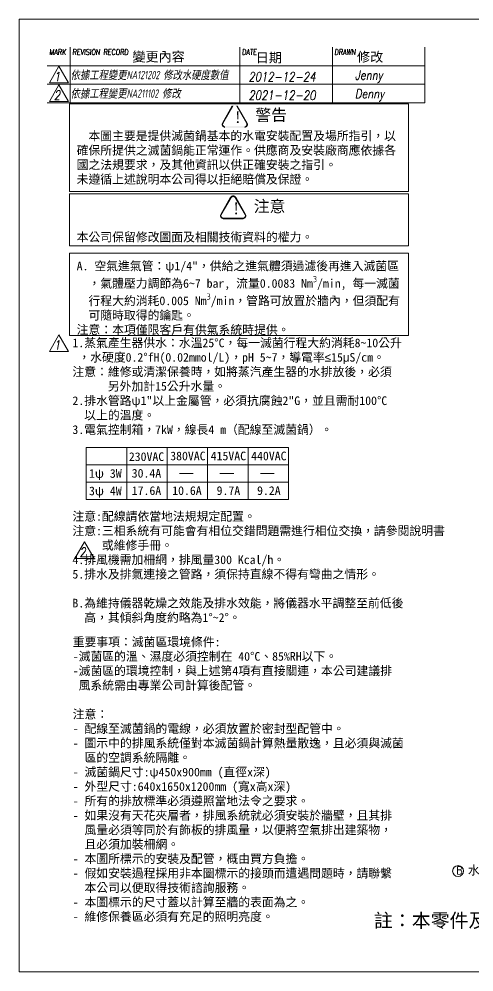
# Model space of a CAD drawing. Header units: millimetres. Extents: x -206117 to -194397, y -22013 to -13773.
# Drawn here: x -206117 to -202182, y -22013 to -13773 of the extents above; entities that cross this region are included whole.
import ezdxf

# ---------------------------------------------------------------- set-up
doc = ezdxf.new("R2010")
doc.units = ezdxf.units.MM
doc.layers.get('0').update_dxf_attribs({"lineweight": 25})
for name, color, linetype, lineweight in [('D', 3, 'Continuous', 13), ('F', 7, 'Continuous', 15), ('T', 4, 'Continuous', 15)]:
    doc.layers.add(name, color=color, linetype=linetype, lineweight=lineweight)
doc.styles.get("Standard").update_dxf_attribs({"font": 'KAIU.TTF'})
doc.styles.add('STU25', font='isocp2.shx')
doc.styles.add('Text', font='romans.shx', dxfattribs={"width": 0.8, "oblique": 10})

msp = doc.modelspace()

# ---------------------------------------------------------------- hatches: boundary and pattern name
at = {"layer": 'D'}
h = msp.add_hatch(color=11, dxfattribs=at)
edge = h.paths.add_edge_path()
edge.add_line((-204272.668, -14524.778), (-204358.027, -14672.624))
edge.add_arc((-204336.376, -14685.124), 25, 149.9999999, 270)
edge.add_line((-204336.376, -14710.124), (-204165.658, -14710.124))
edge.add_arc((-204165.658, -14685.124), 25, 270, 389.9999999)
edge.add_line((-204144.008, -14672.624), (-204229.367, -14524.778))
edge.add_arc((-204251.017, -14537.278), 25, 30, 150)
edge = h.paths.add_edge_path(flags=16)
edge.add_arc((-204251.017, -14537.278), 20, 30, 150)
edge.add_line((-204268.338, -14527.278), (-204353.697, -14675.124))
edge.add_arc((-204336.376, -14685.124), 20, 149.9999999, 270)
edge.add_line((-204336.376, -14705.124), (-204165.658, -14705.124))
edge.add_arc((-204165.658, -14685.124), 20, 270, 389.9999999)
edge.add_line((-204148.338, -14675.124), (-204233.697, -14527.278))
h = msp.add_hatch(color=11, dxfattribs=at)
edge = h.paths.add_edge_path()
edge.add_ellipse((-204350.559, -15474.821), major_axis=(25, 0), ratio=1, start_angle=149.9999999, end_angle=270)
edge.add_line((-204350.559, -15499.821), (-204179.841, -15499.821))
edge.add_ellipse((-204179.841, -15474.821), major_axis=(25, 0), ratio=1, start_angle=270, end_angle=389.9999999)
edge.add_line((-204158.19, -15462.321), (-204243.549, -15314.475))
edge.add_ellipse((-204265.2, -15326.975), major_axis=(25, 0), ratio=1, start_angle=30, end_angle=150)
edge.add_line((-204286.851, -15314.475), (-204372.21, -15462.321))
edge = h.paths.add_edge_path(flags=16)
edge.add_ellipse((-204350.559, -15474.821), major_axis=(20, 0), ratio=1, start_angle=149.9999999, end_angle=270)
edge.add_line((-204350.559, -15494.821), (-204179.841, -15494.821))
edge.add_ellipse((-204179.841, -15474.821), major_axis=(20, 0), ratio=1, start_angle=270, end_angle=389.9999999)
edge.add_line((-204162.52, -15464.821), (-204247.879, -15316.975))
edge.add_ellipse((-204265.2, -15326.975), major_axis=(20, 0), ratio=1, start_angle=30, end_angle=150)
edge.add_line((-204282.52, -15316.975), (-204367.879, -15464.821))

# ---------------------------------------------------------------- linework, layer by layer
at = {"layer": 'D', "color": 11}
for p, q in [((-204272.668, -14524.778), (-204358.027, -14672.624)), ((-204268.338, -14527.278), (-204353.697, -14675.124)), ((-204233.697, -14527.278), (-204148.338, -14675.124)), ((-204229.367, -14524.778), (-204144.008, -14672.624)), ((-204286.851, -15314.475), (-204372.21, -15462.321)), ((-204282.52, -15316.975), (-204367.879, -15464.821)), ((-204247.879, -15316.975), (-204162.52, -15464.821)), ((-204243.549, -15314.475), (-204158.19, -15462.321)), ((-204350.559, -15494.821), (-204179.841, -15494.821)), ((-204350.559, -15499.821), (-204179.841, -15499.821)), ((-204729.691, -17703.239), (-204610.009, -17703.239)), ((-204379.691, -17703.239), (-204260.009, -17703.239)), ((-204029.691, -17703.239), (-203910.009, -17703.239))]:
    msp.add_line(p, q, dxfattribs=at)
at = {"layer": 'D'}
for p, q in [((-205535.966, -17478.239), (-205535.966, -17928.239)), ((-205535.966, -17478.239), (-203785.966, -17478.239)), ((-205185.966, -17478.239), (-205185.966, -17928.239)), ((-204835.966, -17478.239), (-204835.966, -17928.239)), ((-204485.966, -17478.239), (-204485.966, -17928.239)), ((-204135.966, -17478.239), (-204135.966, -17928.239)), ((-203785.966, -17478.239), (-203785.966, -17928.239)), ((-205535.966, -17628.239), (-203785.966, -17628.239)), ((-205535.966, -17778.239), (-203785.966, -17778.239)), ((-205535.966, -17928.239), (-203785.966, -17928.239))]:
    msp.add_line(p, q, dxfattribs=at)
at = {"layer": 'D', "color": 11}
for points in [[(-205681.108, -14506.958), (-202748.452, -14506.958), (-202748.452, -15263.283), (-205681.108, -15263.283)], [(-205681.108, -15283.356), (-202748.452, -15283.356), (-202748.452, -15735.624), (-205681.108, -15735.624)], [(-205681.108, -15798.675), (-202748.452, -15798.675), (-202748.452, -16509.554), (-205681.108, -16509.554)]]:
    msp.add_lwpolyline(points, close=True, dxfattribs=at)
at = {"layer": 'D'}
msp.add_circle((-202320.086, -21140.756), 46.868, dxfattribs=at)
at = {"layer": 'D', "color": 11}
for centre, radius, start, end in [((-204336.376, -14685.124), 25, 149.9999999, 270), ((-204336.376, -14685.124), 20, 149.9999999, 270), ((-204165.658, -14685.124), 25, 270, 29.9999999), ((-204165.658, -14685.124), 20, 270, 29.9999999), ((-204265.2, -15326.975), 25, 30, 150), ((-204265.2, -15326.975), 20, 30, 150), ((-204350.559, -15474.821), 25, 149.9999999, 270), ((-204350.559, -15474.821), 20, 149.9999999, 270), ((-204179.841, -15474.821), 25, 270, 29.9999999), ((-204179.841, -15474.821), 20, 270, 29.9999999)]:
    msp.add_arc(centre, radius, start, end, dxfattribs=at)
at = {"layer": 'F', "color": 7}
for p, q in [((-205673.845, -14016.964), (-205673.845, -14496.964)), ((-204207.045, -14496.964), (-204207.045, -14016.964)), ((-203407.045, -14496.964), (-203407.045, -14016.964)), ((-202607.045, -14496.964), (-202607.045, -14016.964)), ((-202607.045, -14176.964), (-205873.845, -14176.964)), ((-205873.845, -14336.964), (-202607.045, -14336.964)), ((-205873.845, -14496.964), (-202607.045, -14496.964))]:
    msp.add_line(p, q, dxfattribs=at)
at = {"layer": 'F'}
msp.add_line((-202607.045, -14016.964), (-202607.045, -14336.964), dxfattribs=at)
at = {"layer": 'F', "color": 6}
msp.add_lwpolyline([(-206117.419, -13773.389), (-206117.419, -22013.389), (-194397.419, -22013.389), (-194397.419, -13773.389)], close=True, dxfattribs=at)
msp.add_lwpolyline([(-206117.419, -13773.389), (-206117.419, -22013.389), (-194397.419, -22013.389), (-194397.419, -13773.389)], close=True, dxfattribs=at)
at = {"layer": 'F', "color": 7}
for points in [[(-205772.32, -14182.003), (-205855.422, -14325.941), (-205689.217, -14325.941)], [(-205772.32, -14342.003), (-205855.422, -14485.941), (-205689.217, -14485.941)], [(-205772.32, -16502.854), (-205855.422, -16646.792), (-205689.217, -16646.792)], [(-205551.999, -18294.606), (-205635.102, -18438.545), (-205468.896, -18438.545)]]:
    msp.add_lwpolyline(points, close=True, dxfattribs=at)

# ---------------------------------------------------------------- texts
at = {"lineweight": -3}
for s, p in [('變更內容', (-205136.659, -14140.328)), ('日期', (-204069.849, -14148.239)), ('修改', (-203193.868, -14141.91))]:
    msp.add_text(s, height=83.0297, dxfattribs=at).set_placement(p)
at = {"insert": (-203047.846, -21508.166), "char_height": 120.00771, "attachment_point": 1, "style": 'STU25'}
msp.add_mtext('{\\f標楷體|b0|i0|c136|p65;註：本零件及其用料均須符合}RoHS{\\f標楷體|b0|i0|c136|p65;指令。}', dxfattribs=at)
at = {"layer": 'D', "color": 11, "attachment_point": 1, "style": 'STU25'}
for s, insert, char_height in [('{\\f標楷體|b0|i0|c136|p65;!}', (-204259.328, -14572.008), 100), ('{\\f標楷體|b0|i0|c136|p65;警告}', (-204072.815, -14552.64), 100), ('{\\f標楷體|b0|i0|c136|p65;!}', (-204273.511, -15361.705), 100), ('{\\f標楷體|b0|i0|c136|p65;注意}', (-204086.998, -15342.336), 100), ('{\\f標楷體|b0|i0|c136|p65;230VAC}', (-205167.723, -17520.189), 75), ('{\\f標楷體|b0|i0|c136|p65;380VAC}', (-204809.839, -17514.004), 75), ('{\\f標楷體|b0|i0|c136|p65;415VAC}', (-204459.839, -17514.004), 75), ('{\\f標楷體|b0|i0|c136|p65;440VAC}', (-204109.839, -17514.004), 75), ('{\\f標楷體|b0|i0|c136|p65;1ψ 3W}', (-205512.158, -17665.155), 75), ('{\\f標楷體|b0|i0|c136|p65;30.4A}', (-205142.78, -17663.558), 75), ('{\\f標楷體|b0|i0|c136|p65;3ψ 4W}', (-205512.158, -17816.228), 75), ('{\\f標楷體|b0|i0|c136|p65;17.6A}', (-205142.78, -17813.558), 75), ('{\\f標楷體|b0|i0|c136|p65;10.6A}', (-204792.78, -17813.558), 75), ('{\\f標楷體|b0|i0|c136|p65;9.7A}', (-204408.484, -17813.558), 75), ('{\\f標楷體|b0|i0|c136|p65;9.2A}', (-204058.484, -17813.558), 75), ('{\\C3;B \\f標楷體|b0|i0|c136|p65;水平調整腳}', (-202334.81, -21097.262), 75)]:
    msp.add_mtext(s, dxfattribs=dict(at, insert=insert, char_height=char_height))
at = {"layer": 'D', "color": 11, "char_height": 75, "attachment_point": 1}
for s, insert in [('\\A1;\\P  本圖主要是提供滅菌鍋基本的水電安裝配置及場所指引，以\\P確保所提供之滅菌鍋能正常運作。供應商及安裝廠商應依據各\\P國之法規要求，及其他資訊以供正確安裝之指引。\\P未遵循上述說明本公司得以拒絕賠償及保證。\\P\\P\\P\\P本公司保留修改圖面及相關技術資料的權力。\\P\\PA. 空氣進氣管：ψ1/4"，供給之進氣體須過濾後再進入滅菌區\\P  ，氣體壓力調節為6~7 bar, 流量0.0083 Nm{\\Fisocp2.shx;\\H0.7x;\\S3^ ;}/min, 每一滅菌\\P  行程大約消耗0.005 Nm{\\Fisocp2.shx;\\H0.7x;\\S3^ ;}/min，管路可放置於牆內，但須配有\\P  可隨時取得的鑰匙。\\P注意：本項僅限客戶有供氣系統時提供。', (-205619.103, -14621.131)), ('\\P1.蒸氣產生器供水：水溫25%%DC，每一滅菌行程大約消耗8~10公升\\P ，水硬度0.2%%DfH(0.02mmol/L)，pH 5~7，導電率{\\fAR MingtiM KSC|b0|i0|c129|p49;\\M+3A1C2}15{\\f新細明體|b0|i0|c136|p16;μ}S/cm。\\P注意：維修或清潔保養時，如將蒸汽產生器的水排放後，必須\\P      另外加計15公升水量。\\P2.排水管路ψ1"以上金屬管，必須抗腐蝕2"G，並且需耐100%%DC\\P  以上的溫度。 \\P3.電氣控制箱，7kW，線長4 m（配線至滅菌鍋）。 \\P\\P\\P\\P\\P\\P注意:配線請依當地法規規定配置。\\P{\\fDFKai-SB|b0|i0|c136|p65;注意:三相系統有可能會有相位交錯問題需進行相位交換，請參閱說明書\\P     或維修手冊。}\\P4.排風機需加柵網，排風量300 Kcal/h。\\P5.排水及排氣連接之管路，須保持直線不得有彎曲之情形。\\P\\PB.為維持儀器乾燥之效能及排水效能，將儀器水平調整至前低後\\P  高，其傾斜角度約略為1%%D~2%%D。', (-205655.808, -16411.076)), ('重要事項：滅菌區環境條件:\\P-滅菌區的溫、濕度必須控制在 40%%DC、85%RH以下。\\P-滅菌區的環境控制，與上述第4項有直接關連，本公司建議排\\P 風系統需由專業公司計算後配管。\\P\\P注意：\\P- 配線至滅菌鍋的電線，必須放置於密封型配管中。\\P- 圖示中的排風系統僅對本滅菌鍋計算熱量散逸，且必須與滅菌\\P  區的空調系統隔離。\\P- 滅菌鍋尺寸:ψ450x900mm (直徑x深)\\P- 外型尺寸:640x1650x1200mm (寬x高x深)\\P- 所有的排放標準必須遵照當地法令之要求。\\P- 如果沒有天花夾層者，排風系統就必須安裝於牆壁，且其排\\P  風量必須等同於有飾板的排風量，以便將空氣排出建築物，\\P  且必須加裝柵網。\\P- 本圖所標示的安裝及配管，概由買方負擔。\\P- 假如安裝過程採用非本圖標示的接頭而遭遇問題時，請聯繫\\P  本公司以便取得技術諮詢服務。\\P- 本圖標示的尺寸蓋以計算至牆的表面為之。\\P- 維修保養區必須有充足的照明亮度。', (-205653.183, -19122.073))]:
    msp.add_mtext(s, dxfattribs=dict(at, insert=insert))
at = {"layer": 'F', "color": 1, "lineweight": 15, "style": 'Text', "oblique": 5, "width": 0.8}
for s, p in [('MARK', (-205856.154, -14083.008)), ('REVISION RECORD', (-205656.154, -14083.008)), ('DATE', (-204189.354, -14083.008)), ('DRAWN', (-203389.354, -14083.008))]:
    msp.add_text(s, height=48, dxfattribs=at).set_placement(p)
at = {"layer": 'T', "lineweight": 20, "style": 'Text', "oblique": 10, "width": 0.8}
for s, p in [('1', (-205815.82, -14311.299)), ('2012-12-24', (-204132.943, -14312.397)), ('Jenny', (-203211.647, -14298.353)), ('2', (-205815.82, -14471.299)), ('2021-12-20', (-204132.943, -14472.397)), ('Denny', (-203211.647, -14458.353)), ('1', (-205815.82, -16632.15)), ('2', (-205595.499, -18423.902))]:
    msp.add_text(s, height=80, dxfattribs=at).set_placement(p)
at = {"layer": 'T', "linetype": 'Continuous', "lineweight": 20, "char_height": 71.9992, "attachment_point": 1, "style": 'Text'}
for s, insert in [('{\\fDFKai-SB|b0|i0|c136|p65;依據工程變更\\Fisocp2.shx;NA121202 \\fDFKai-SB|b0|i0|c136|p65;修改水硬度數值}', (-205670.537, -14221.182)), ('{\\fDFKai-SB|b0|i0|c136|p65;依據工程變更\\Fisocp2.shx|c136;NA211102 \\fDFKai-SB|b0|i0|c136|p65;修改}', (-205670.537, -14381.182))]:
    msp.add_mtext(s, dxfattribs=dict(at, insert=insert))

doc.saveas('drawing.dxf')
